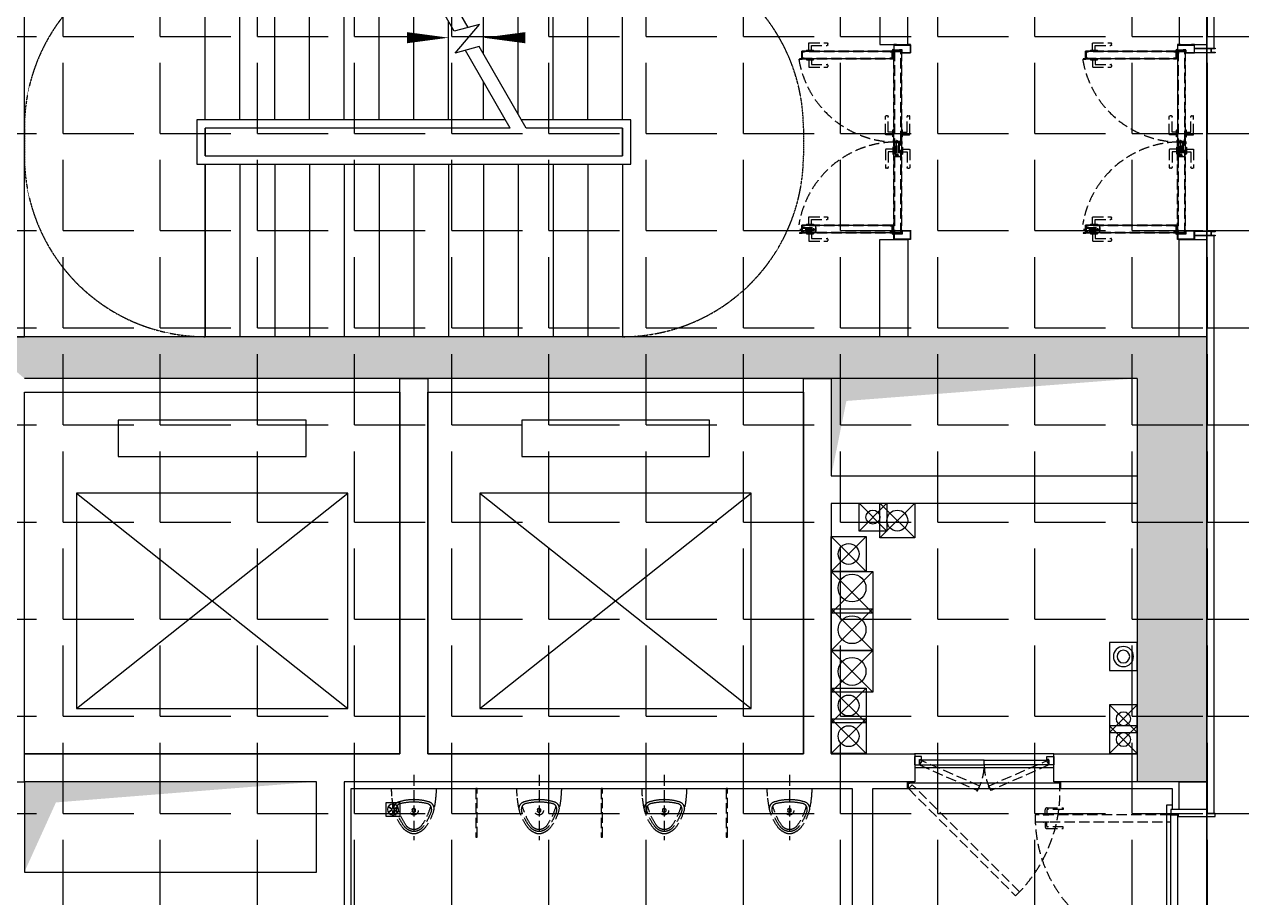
# Model space of a CAD drawing. Extents: x -284868 to 304789, y -137694 to 137894.
# Drawn here: x -60957 to -52207, y -5677 to 603 of the extents above; entities that cross this region are included whole.
import ezdxf

# ---------------------------------------------------------------- set-up
doc = ezdxf.new("R2010")
doc.units = 0
doc.linetypes.add('DASH', pattern=[0.35, 0.25, -0.1])
doc.layers.get('0').update_dxf_attribs({"linetype": 'CONTINUOUS'})
for name, color, linetype in [('0-墙', 4, 'CONTINUOUS'), ('0-建筑柱体', 251, 'CONTINUOUS'), ('0-消防栓(给排水)', 9, 'CONTINUOUS'), ('0-电梯', 3, 'CONTINUOUS'), ('0-非设计区域', 251, 'CONTINUOUS'), ('1P-DOOR-门扇', 2, 'CONTINUOUS'), ('1P-DOOR-防火门扇', 1, 'CONTINUOUS'), ('1P-DP-门套', 2, 'CONTINUOUS'), ('1P-WFF-墙面完成面', 200, 'CONTINUOUS'), ('F-地漏', 8, 'CONTINUOUS'), ('P-完成面', 42, 'CONTINUOUS'), ('P-平面家具', 3, 'CONTINUOUS'), ('P-平面楼梯', 3, 'CONTINUOUS'), ('P-门套', 3, 'CONTINUOUS'), ('P-门扇', 6, 'CONTINUOUS')]:
    doc.layers.add(name, color=color, linetype=linetype)
pattern_1 = [(45, (-0.1692, 11.7), (-1.12253, 1.12253), []), (135, (-0.1692, 11.7), (-1.12253, -1.12253), [])]
pattern_2 = [(225, (0.1692, 38.3), (1.12253, -1.12253), []), (315, (0.1692, 38.3), (1.12253, 1.12253), [])]

# ---------------------------------------------------------------- blocks, each defined once
blk = doc.blocks.new('213r5467')
for p, q in [((-90909.2, -260063), (-90909.2, -260325.5)), ((-89559.2, -260063), (-90909.2, -260063)), ((-89559.2, -260325.5), (-89559.2, -260063)), ((-90909.2, -260325.5), (-89559.2, -260325.5)), ((-91209.2, -260588), (-91209.2, -262138)), ((-89259.2, -260588), (-91209.2, -260588)), ((-91209.2, -260588), (-89259.2, -262138)), ((-91209.2, -262138), (-89259.2, -260588)), ((-89259.2, -262138), (-89259.2, -260588)), ((-91209.2, -262138), (-89259.2, -262138))]:
    blk.add_line(p, q)
blk.add_lwpolyline([(-88884.2, -262463), (-91584.2, -262463), (-91584.2, -259863), (-88884.2, -259863), (-88884.2, -262463)])
blk = doc.blocks.new('sgASGHHHH')
for points in [[(-94645.8, -904374), (-94145.8, -904074), (-102995.8, -904074), (-102645.8, -904374)], [(-94145.8, -904074), (-94645.8, -904374), (-94645.8, -907274), (-94145.8, -907274)]]:
    blk.add_hatch(color=256).paths.add_polyline_path(points)
at = {"color": 4}
for p, q in [((-94145.8, -904074), (-102995.8, -904074)), ((-94145.8, -904074), (-94145.8, -907274)), ((-94645.8, -904374), (-102645.8, -904374)), ((-94645.8, -904374), (-94645.8, -907274)), ((-94145.8, -907274), (-94645.8, -907274))]:
    blk.add_line(p, q, dxfattribs=at)
blk = doc.blocks.new('A$C10332E08')
for p, q in [((250, 0), (0, 250)), ((250, 250), (0, 0))]:
    blk.add_line(p, q)
blk.add_lwpolyline([(0, 250), (250, 250), (250, 0), (0, 0)], close=True)
blk = doc.blocks.new('A$C2AC726D9')
for centre, radius in [((23149.6, -20399.8), 50), ((23324.9, -20425), 75), ((22974.9, -20665), 75), ((22999.6, -20909.8), 100), ((22999.6, -21209.8), 100), ((22999.6, -21509.8), 100), ((22974.8, -21755), 75), ((24949.9, -21850), 50), ((22974.8, -21975), 75), ((24949.9, -22000), 50)]:
    blk.add_circle(centre, radius)
for p, xscale, yscale, zscale, rotation in [((23049.9, -20300), 0.8, 0.8, 0.8, 270), ((22849.9, -20790), 1.2, 1.2, 1.2, 270), ((22849.9, -21060), 1.2, 1.2, 1.2, 270), ((22849.9, -21360), 1.2, 1.2, 1.2, 270), ((25049.9, -21750), -0.8, 0.8, 0.8, 90), ((25049.9, -21900), -0.8, 0.8, 0.8, 90)]:
    blk.add_blockref('A$C10332E08', p, dxfattribs=dict(xscale=xscale, yscale=yscale, zscale=zscale, rotation=rotation))
for p, rotation in [((23449.9, -20550), 90), ((23099.9, -20540), 180), ((23099.8, -21880), 90), ((23099.8, -22100), 90)]:
    blk.add_blockref('A$C10332E08', p, dxfattribs=dict(rotation=rotation))
blk = doc.blocks.new('A$C2E9C7AB1')
blk.add_lwpolyline([(-200, 0), (0, 0), (0, -200), (-200, -200)], close=True)
for radius in [72.3, 45.5]:
    blk.add_circle((-100, -100), radius)
blk = doc.blocks.new('A$C3F6147FC')
at = {"xscale": -1, "rotation": 270}
blk.add_blockref('A$C2E9C7AB1', (14400, 11550), dxfattribs=at)
blk = doc.blocks.new('A$C74d47d92')
for p, q in [((-4850, -1240), (-4850, 0)), ((-4850, -1240), (-4850, 0)), ((-4600, -1240), (-4600, 0)), ((-4350, -1240), (-4350, 0)), ((-4100, -1240), (-4100, 0)), ((-3850, -1240), (-3850, 0)), ((-3600, -1240), (-3600, 0)), ((-3059.9, -602.9), (-3408, 0)), ((-2959.9, -576.1), (-3292.5, 0)), ((-3100, -333.5), (-3100, 0)), ((-2850, -766.5), (-2850, 0)), ((-2600, -1199.5), (-2600, 0)), ((-2350, -1240), (-2350, 0)), ((-2100, -1240), (-2100, 0)), ((-1850, -1240), (-1850, 0)), ((-3350, -1240), (-3350, -100.5)), ((-3100, -1240), (-3100, -533.5)), ((-2879.5, -554.5), (-3059.9, -602.9)), ((-3052.4, -760.6), (-2879.5, -554.5)), ((-2880.1, -714.4), (-3052.4, -760.6)), ((-2657.5, -1300), (-2980.1, -741.2)), ((-2542, -1300), (-2880.1, -714.4)), ((-2850, -1240), (-2850, -966.5)), ((-2692.1, -1240), (-4910, -1240)), ((-4910, -1240), (-4910, -1560)), ((-2657.5, -1300), (-4850, -1300)), ((-2657.5, -1300), (-4850, -1300)), ((-4850, -1300), (-4850, -1500)), ((-4850, -1500), (-4850, -1300)), ((-1790, -1240), (-2576.6, -1240)), ((-1850, -1300), (-2542, -1300)), ((-1850, -1300), (-2542, -1300)), ((-1850, -1500), (-1850, -1300)), ((-1850, -1300), (-1850, -1500)), ((-1790, -1560), (-1790, -1240)), ((-4910, -1560), (-1790, -1560)), ((-4850, -1500), (-1850, -1500)), ((-4850, -1500), (-1850, -1500)), ((-4850, -1560), (-4850, -2800)), ((-4850, -2800), (-4850, -1560)), ((-4600, -1560), (-4600, -2800)), ((-4350, -1560), (-4350, -2800)), ((-4100, -1560), (-4100, -2800)), ((-3850, -1560), (-3850, -2800)), ((-3600, -1560), (-3600, -2800)), ((-3350, -1560), (-3350, -2800)), ((-3100, -1560), (-3100, -2800)), ((-2850, -1560), (-2850, -2800)), ((-2600, -1560), (-2600, -2800)), ((-2350, -1560), (-2350, -2800)), ((-2100, -1560), (-2100, -2800)), ((-1850, -1560), (-1850, -2800))]:
    blk.add_line(p, q)
at = {"linetype": 'DASH'}
for points in [[(-4850, 0, 0.414214), (-6150, -1300), (-6150, -1500, 0.414214), (-4850, -2800)], [(-1850, 0, -0.414214), (-550, -1300), (-550, -1500, -0.414214), (-1850, -2800)]]:
    blk.add_lwpolyline(points, format="xyb", dxfattribs=at)
for points in [[(-1725, -2150, 0, 0, 0), (-5500, -2150, 0, 0, 0), (-5500, -650, 0, 0, 0), (-3100, -650, 0, 80, 0), (-3400, -650, 0, 0, 0)], [(-1725, -650, 0, 0, 0), (-2850, -650, 0, 80, 0), (-2550, -650, 0, 0, 0)]]:
    blk.add_lwpolyline(points, format="xyseb")
blk = doc.blocks.new('A$C612A7C51')
for p, q in [((0.2, 34.9), (2.5, 34.9)), ((0.2, 34.9), (0.2, -1.2)), ((2.5, 34.9), (2.5, -1.2)), ((0.2, -1.2), (0.6, -3.1))]:
    blk.add_line(p, q)
for centre, radius, start, end in [((1.4, -6.7), 5.62, 101.53696, 78.46304), ((1.4, -6.7), 3.75, 100.86771, 85.47503), ((3.5, -0.1), 3.43, 199.35235, 238.0625)]:
    blk.add_arc(centre, radius, start, end)
blk = doc.blocks.new('A$C46293241')
at = {"layer": '1P-DP-门套'}
h = blk.add_hatch(dxfattribs=at)
h.set_pattern_fill('ANSI37', color=8, scale=0.3, style=0)
h.set_pattern_definition([(45, (-55.7338, 55.9993), (-0.67352, 0.67352), []), (135, (-55.7338, 55.9993), (-0.67352, -0.67352), [])])
h.paths.add_polyline_path([(-44.4, 58), (-44.4, 56), (-55.7, 56), (-55.7, 58)])
h = blk.add_hatch(dxfattribs=at)
h.set_pattern_fill('ANSI37', color=8, scale=0.3, style=0)
h.set_pattern_definition([(45, (-40.75, 41.9725), (-0.67352, 0.67352), []), (135, (-40.75, 41.9725), (-0.67352, -0.67352), [])])
h.paths.add_polyline_path([(-38.7, 42), (-40.7, 42), (-40.7, 56.7), (-38.7, 56.7)])
at = {"layer": '1P-DP-门套', "color": 8}
for points in [[(-44.4, 58), (-44.4, 56), (-55.7, 56), (-55.7, 58)], [(-38.7, 42), (-40.7, 42), (-40.7, 56.7), (-38.7, 56.7)]]:
    blk.add_lwpolyline(points, close=True, dxfattribs=at)
at = {"layer": 'P-完成面'}
blk.add_lwpolyline([(-39.3, 40.1, 0.238815), (-38.7, 41.1), (-38.7, 58), (-60, 58), (-60, 120), (0, 120), (0, 100), (-1.2, 100), (-1.2, 118.8), (-58.8, 118.8), (-58.8, 59.2), (-37.5, 59.2), (-37.5, 40.5, -0.238815), (-38.1, 39.5), (-38.2, 39.4, 0.238815), (-38.7, 38.4), (-38.7, 1.2), (-1.2, 1.2), (-1.2, 20), (0, 20), (0, 0), (-39.9, 0), (-39.9, 39, -0.238815), (-39.4, 40), (-39.3, 40.1)], format="xyb", dxfattribs=at)
blk.add_lwpolyline([(-3.2, 113.6), (-1.2, 113.6), (-1.2, 5.6), (-3.2, 5.6)], close=True, dxfattribs=at)
blk = doc.blocks.new('A$C31043D8C')
at = {"layer": 'P-门扇', "color": 251, "linetype": 'DASH', "ltscale": 300}
for p, q in [((-25, 0), (-25, -6)), ((-25, 0), (25, 0)), ((25, 0), (25, -6)), ((-23, -8), (23, -8)), ((-10, -8), (-10, -55)), ((-5, -60), (122, -60)), ((10, -8), (10, -40)), ((10, -40), (122, -40)), ((127, -45), (127, -55))]:
    blk.add_line(p, q, dxfattribs=at)
for centre, radius, start, end in [((-23, -6), 2, 180, 270), ((-5, -55), 5, 180, 270), ((23, -6), 2, 270, 0), ((122, -45), 5, 0, 90), ((122, -55), 5, 270, 0)]:
    blk.add_arc(centre, radius, start, end, dxfattribs=at)
blk = doc.blocks.new('*U269')
at = {"layer": 'P-门扇', "linetype": 'DASH', "ltscale": 300}
h = blk.add_hatch(dxfattribs=at)
h.set_pattern_fill('ANSI37', color=251, scale=0.5, style=0)
h.set_pattern_definition(pattern_1)
h.paths.add_polyline_path([(2.3, 11.7), (2.3, 41.7), (-0.2, 41.7), (-0.2, 11.7)])
h = blk.add_hatch(dxfattribs=at)
h.set_pattern_fill('ANSI37', color=251, scale=0.2, style=0)
h.set_pattern_definition([(45, (657.35, 55.1438), (-0.449013, 0.449013), []), (135, (657.35, 55.1438), (-0.449013, -0.449013), [])])
h.paths.add_polyline_path([(657.4, 56), (669.3, 56), (669.3, 55.1), (657.4, 55.1)])
at = {"layer": 'P-门扇', "color": 251, "linetype": 'DASH', "ltscale": 300}
for points in [[(2.3, 11.7), (2.3, 41.7), (-0.2, 41.7), (-0.2, 11.7)], [(0.8, 54.2), (654.7, 54.2), (654.7, 51.2), (0.8, 51.2)], [(0.8, 3.8), (654.7, 3.8), (654.7, 0.8), (0.8, 0.8)], [(657.4, 56), (669.3, 56), (669.3, 55.1), (657.4, 55.1)]]:
    blk.add_lwpolyline(points, close=True, dxfattribs=at)
for points in [[(654.7, 57.6), (654.7, 0.8), (0.8, 0.8), (0.8, 10.8), (3.3, 10.8), (3.3, 24.1), (2.4, 24.1), (2.4, 11.6), (0, 11.6), (0, 0), (655.5, 0), (655.5, 56.8), (671.2, 56.8, 0.995191), (671.2, 57.6), (653.4, 57.6, 0.414214), (653.2, 57.4), (653.2, 55.2, -0.414214), (652.2, 54.2), (0.8, 54.2), (0.8, 42.5), (3.3, 42.5), (3.3, 24.2), (2.4, 24.2), (2.4, 41.8), (0, 41.8), (0, 55), (652.2, 55, 0.414214), (652.4, 55.2), (652.4, 57.4, -0.414214), (653.4, 58.4), (671.1, 58.4, -1), (671.2, 56), (657.4, 56), (657.4, 56.8)], [(6.5, 5), (19.8, 5), (19.8, 3.8), (19.8, 5), (6.5, 5, -0.414214), (6, 5.5), (6, 49.5, -0.414214), (6.5, 50), (19.8, 50), (19.8, 51.2), (6.5, 51.2, 0.414214), (4.8, 49.5), (4.8, 5.8, 0.414214), (6.8, 3.8), (19.8, 3.8)], [(651.4, 5), (638.2, 5), (638.2, 3.8), (638.2, 5), (651.4, 5, 0.414214), (652, 5.5), (652, 49.5, 0.414214), (651.4, 50), (638.2, 50), (638.2, 51.2), (651.4, 51.2, -0.414214), (653.2, 49.5), (653.2, 5.8, -0.414214), (651.1, 3.8), (638.2, 3.8)]]:
    blk.add_lwpolyline(points, format="xyb", dxfattribs=at)
at = {"layer": '1P-DOOR-门扇', "color": 8, "linetype": 'ByBlock', "rotation": 180}
blk.add_blockref('A$C31043D8C', (595.4, 55), dxfattribs=at)
at = {"layer": '1P-DOOR-门扇', "color": 8, "linetype": 'ByBlock', "xscale": -1}
blk.add_blockref('A$C31043D8C', (595.4, 0), dxfattribs=at)
blk = doc.blocks.new('*U270')
at = {"layer": 'P-门扇', "linetype": 'DASH', "ltscale": 300}
h = blk.add_hatch(dxfattribs=at)
h.set_pattern_fill('ANSI37', color=251, scale=0.5, style=0)
h.set_pattern_definition(pattern_1)
h.paths.add_polyline_path([(2.3, 11.7), (2.3, 41.7), (-0.2, 41.7), (-0.2, 11.7)])
h = blk.add_hatch(dxfattribs=at)
h.set_pattern_fill('ANSI37', color=251, scale=0.2, style=0)
h.set_pattern_definition([(45, (657.4896, 55.1438), (-0.449013, 0.449013), []), (135, (657.4896, 55.1438), (-0.449013, -0.449013), [])])
h.paths.add_polyline_path([(657.5, 56), (669.5, 56), (669.5, 55.1), (657.5, 55.1)])
at = {"layer": 'P-门扇', "color": 251, "linetype": 'DASH', "ltscale": 300}
for points in [[(2.3, 11.7), (2.3, 41.7), (-0.2, 41.7), (-0.2, 11.7)], [(0.8, 54.2), (654.8, 54.2), (654.8, 51.2), (0.8, 51.2)], [(0.8, 3.8), (654.8, 3.8), (654.8, 0.8), (0.8, 0.8)], [(657.5, 56), (669.5, 56), (669.5, 55.1), (657.5, 55.1)]]:
    blk.add_lwpolyline(points, close=True, dxfattribs=at)
for points in [[(654.8, 57.6), (654.8, 0.8), (0.8, 0.8), (0.8, 10.8), (3.3, 10.8), (3.3, 24.1), (2.4, 24.1), (2.4, 11.6), (0, 11.6), (0, 0), (655.6, 0), (655.6, 56.8), (671.3, 56.8, 0.995191), (671.3, 57.6), (653.5, 57.6, 0.414214), (653.3, 57.4), (653.3, 55.2, -0.414214), (652.3, 54.2), (0.8, 54.2), (0.8, 42.5), (3.3, 42.5), (3.3, 24.2), (2.4, 24.2), (2.4, 41.8), (0, 41.8), (0, 55), (652.3, 55, 0.414214), (652.5, 55.2), (652.5, 57.4, -0.414214), (653.5, 58.4), (671.3, 58.4, -1), (671.3, 56), (657.5, 56), (657.5, 56.8)], [(6.5, 5), (19.8, 5), (19.8, 3.8), (19.8, 5), (6.5, 5, -0.414214), (6, 5.5), (6, 49.5, -0.414214), (6.5, 50), (19.8, 50), (19.8, 51.2), (6.5, 51.2, 0.414214), (4.8, 49.5), (4.8, 5.8, 0.414214), (6.8, 3.8), (19.8, 3.8)], [(651.6, 5), (638.3, 5), (638.3, 3.8), (638.3, 5), (651.6, 5, 0.414214), (652.1, 5.5), (652.1, 49.5, 0.414214), (651.6, 50), (638.3, 50), (638.3, 51.2), (651.6, 51.2, -0.414214), (653.3, 49.5), (653.3, 5.8, -0.414214), (651.3, 3.8), (638.3, 3.8)]]:
    blk.add_lwpolyline(points, format="xyb", dxfattribs=at)
at = {"layer": '1P-DOOR-门扇', "color": 8, "linetype": 'ByBlock', "rotation": 180}
blk.add_blockref('A$C31043D8C', (595.6, 55), dxfattribs=at)
at = {"layer": '1P-DOOR-门扇', "color": 8, "linetype": 'ByBlock', "xscale": -1}
blk.add_blockref('A$C31043D8C', (595.6, 0), dxfattribs=at)
blk = doc.blocks.new('A$C0AC0499D')
at = {"layer": 'P-门扇', "color": 251, "linetype": 'DASH', "ltscale": 300}
for p, q in [((0, 6), (-12, 6)), ((-12, 4), (-12, 6)), ((-12, 4), (0, -6)), ((0, -10), (0, 10)), ((0, 10), (3, 10)), ((3, -10), (3, 10)), ((3, 8), (88, 8)), ((88, 8), (88, -8)), ((98.8, 0), (-13.9, 0)), ((-4, 0), (0, 0)), ((3, -10), (0, -10)), ((2, 0), (1.2, 0)), ((3, -8), (88, -8))]:
    blk.add_line(p, q, dxfattribs=at)
blk = doc.blocks.new('A$C6733057F')
at = {"layer": 'P-门扇', "color": 251, "linetype": 'DASH', "ltscale": 300}
blk.add_line((102.6, -21.2), (102.6, 21.2), dxfattribs=at)
for points in [[(3.5, 13.9), (102.6, 13.9), (102.6, -14.1), (3.5, -14.1)], [(3.5, 12.4), (101.1, 12.4), (101.1, -12.6), (3.5, -12.6)]]:
    blk.add_lwpolyline(points, dxfattribs=at)
at = {"layer": '1P-DOOR-门扇', "color": 8}
blk.add_blockref('A$C31043D8C', (60, -25), dxfattribs=at)
at = {"layer": 'P-门扇', "color": 251, "linetype": 'DASH', "ltscale": 300, "extrusion": (0, 0, -1), "zscale": -1, "rotation": 180}
blk.add_blockref('A$C0AC0499D', (0, 0), dxfattribs=at)
blk = doc.blocks.new('*U267')
at = {"layer": 'P-门扇', "linetype": 'DASH', "ltscale": 300}
h = blk.add_hatch(dxfattribs=at)
h.set_pattern_fill('ANSI37', color=251, scale=0.5, angle=180, style=0)
h.set_pattern_definition(pattern_2)
h.paths.add_polyline_path([(-2.3, 38.3), (-2.3, 8.3), (0.2, 8.3), (0.2, 38.3)])
h = blk.add_hatch(dxfattribs=at)
h.set_pattern_fill('ANSI37', color=251, scale=0.2, angle=180, style=0)
h.set_pattern_definition([(225, (-657.4896, -5.1438), (0.449013, -0.449013), []), (315, (-657.4896, -5.1438), (0.449013, 0.449013), [])])
h.paths.add_polyline_path([(-657.5, -6), (-669.5, -6), (-669.5, -5.1), (-657.5, -5.1)])
at = {"layer": 'P-门扇', "color": 251, "linetype": 'DASH', "ltscale": 300}
for points in [[(-654.8, -7.6), (-654.8, 49.2), (-0.8, 49.2), (-0.8, 39.2), (-3.3, 39.2), (-3.3, 25.9), (-2.4, 25.9), (-2.4, 38.4), (0, 38.4), (0, 50), (-655.6, 50), (-655.6, -6.8), (-671.3, -6.8, 0.995191), (-671.3, -7.6), (-653.5, -7.6, 0.414214), (-653.3, -7.4), (-653.3, -5.2, -0.414214), (-652.3, -4.2), (-0.8, -4.2), (-0.8, 7.5), (-3.3, 7.5), (-3.3, 25.8), (-2.4, 25.8), (-2.4, 8.2), (0, 8.2), (0, -5), (-652.3, -5, 0.414214), (-652.5, -5.2), (-652.5, -7.4, -0.414214), (-653.5, -8.4), (-671.3, -8.4, -1), (-671.3, -6), (-657.5, -6), (-657.5, -6.8)], [(-651.6, 45), (-638.3, 45), (-638.3, 46.2), (-638.3, 45), (-651.6, 45, 0.414214), (-652.1, 44.5), (-652.1, 0.5, 0.414214), (-651.6, 0), (-638.3, 0), (-638.3, -1.2), (-651.6, -1.2, -0.414214), (-653.3, 0.5), (-653.3, 44.2, -0.414214), (-651.3, 46.2), (-638.3, 46.2)], [(-6.5, 45), (-19.8, 45), (-19.8, 46.2), (-19.8, 45), (-6.5, 45, -0.414214), (-6, 44.5), (-6, 0.5, -0.414214), (-6.5, 0), (-19.8, 0), (-19.8, -1.2), (-6.5, -1.2, 0.414214), (-4.8, 0.5), (-4.8, 44.2, 0.414214), (-6.8, 46.2), (-19.8, 46.2)]]:
    blk.add_lwpolyline(points, format="xyb", dxfattribs=at)
for points in [[(-0.8, 46.2), (-654.8, 46.2), (-654.8, 49.2), (-0.8, 49.2)], [(-2.3, 38.3), (-2.3, 8.3), (0.2, 8.3), (0.2, 38.3)], [(-657.5, -6), (-669.5, -6), (-669.5, -5.1), (-657.5, -5.1)], [(-0.8, -4.2), (-654.8, -4.2), (-654.8, -1.2), (-0.8, -1.2)]]:
    blk.add_lwpolyline(points, close=True, dxfattribs=at)
at = {"layer": 'P-门扇', "color": 251, "linetype": 'DASH', "ltscale": 300, "extrusion": (0, 0, -1), "zscale": -1, "rotation": 180}
blk.add_blockref('A$C31043D8C', (595.6, 50), dxfattribs=at)
at = {"layer": 'P-门扇', "color": 251, "linetype": 'DASH', "ltscale": 300}
blk.add_blockref('A$C6733057F', (-655.6, 20), dxfattribs=at)
blk = doc.blocks.new('*U268')
at = {"layer": 'P-门扇', "linetype": 'DASH', "ltscale": 300}
h = blk.add_hatch(dxfattribs=at)
h.set_pattern_fill('ANSI37', color=251, scale=0.5, angle=180, style=0)
h.set_pattern_definition(pattern_2)
h.paths.add_polyline_path([(-2.3, 38.3), (-2.3, 8.3), (0.2, 8.3), (0.2, 38.3)])
h = blk.add_hatch(dxfattribs=at)
h.set_pattern_fill('ANSI37', color=251, scale=0.2, angle=180, style=0)
h.set_pattern_definition([(225, (-657.35, -5.1438), (0.449013, -0.449013), []), (315, (-657.35, -5.1438), (0.449013, 0.449013), [])])
h.paths.add_polyline_path([(-657.4, -6), (-669.3, -6), (-669.3, -5.1), (-657.4, -5.1)])
at = {"layer": 'P-门扇', "color": 251, "linetype": 'DASH', "ltscale": 300}
for points in [[(-654.7, -7.6), (-654.7, 49.2), (-0.8, 49.2), (-0.8, 39.2), (-3.3, 39.2), (-3.3, 25.9), (-2.4, 25.9), (-2.4, 38.4), (0, 38.4), (0, 50), (-655.5, 50), (-655.5, -6.8), (-671.2, -6.8, 0.995191), (-671.2, -7.6), (-653.4, -7.6, 0.414214), (-653.2, -7.4), (-653.2, -5.2, -0.414214), (-652.2, -4.2), (-0.8, -4.2), (-0.8, 7.5), (-3.3, 7.5), (-3.3, 25.8), (-2.4, 25.8), (-2.4, 8.2), (0, 8.2), (0, -5), (-652.2, -5, 0.414214), (-652.4, -5.2), (-652.4, -7.4, -0.414214), (-653.4, -8.4), (-671.1, -8.4, -1), (-671.2, -6), (-657.4, -6), (-657.4, -6.8)], [(-651.5, 45), (-638.2, 45), (-638.2, 46.2), (-638.2, 45), (-651.5, 45, 0.414214), (-652, 44.5), (-652, 0.5, 0.414214), (-651.5, 0), (-638.2, 0), (-638.2, -1.2), (-651.5, -1.2, -0.414214), (-653.2, 0.5), (-653.2, 44.2, -0.414214), (-651.2, 46.2), (-638.2, 46.2)], [(-6.5, 45), (-19.8, 45), (-19.8, 46.2), (-19.8, 45), (-6.5, 45, -0.414214), (-6, 44.5), (-6, 0.5, -0.414214), (-6.5, 0), (-19.8, 0), (-19.8, -1.2), (-6.5, -1.2, 0.414214), (-4.8, 0.5), (-4.8, 44.2, 0.414214), (-6.8, 46.2), (-19.8, 46.2)]]:
    blk.add_lwpolyline(points, format="xyb", dxfattribs=at)
for points in [[(-0.8, 46.2), (-654.7, 46.2), (-654.7, 49.2), (-0.8, 49.2)], [(-2.3, 38.3), (-2.3, 8.3), (0.2, 8.3), (0.2, 38.3)], [(-657.4, -6), (-669.3, -6), (-669.3, -5.1), (-657.4, -5.1)], [(-0.8, -4.2), (-654.7, -4.2), (-654.7, -1.2), (-0.8, -1.2)]]:
    blk.add_lwpolyline(points, close=True, dxfattribs=at)
at = {"layer": 'P-门扇', "color": 251, "linetype": 'DASH', "ltscale": 300, "extrusion": (0, 0, -1), "zscale": -1, "rotation": 180}
blk.add_blockref('A$C31043D8C', (595.5, 50), dxfattribs=at)
at = {"layer": 'P-门扇', "color": 251, "linetype": 'DASH', "ltscale": 300}
blk.add_blockref('A$C6733057F', (-655.5, 20), dxfattribs=at)
blk = doc.blocks.new('A$C7A897201')
at = {"layer": 'P-门套'}
for points in [[(0, -60), (35, -60), (35, -20), (50, -20), (50, 0), (0, 0), (0, -60)], [(1000, -60), (965, -60), (965, -20), (950, -20), (950, 0), (1000, 0), (1000, -60)]]:
    blk.add_lwpolyline(points, dxfattribs=at)
at = {"layer": 'P-门扇'}
for points in [[(35, -60), (500, -60), (500, -25), (35, -25)], [(965, -60), (500, -60), (500, -25), (965, -25)]]:
    blk.add_lwpolyline(points, close=True, dxfattribs=at)
at = {"layer": 'P-门扇', "color": 251, "linetype": 'DASH', "ltscale": 300}
for points in [[(35, -60), (451.1, -242.5), (468.6, -212.2), (52.5, -29.7)], [(965, -60), (548.9, -242.5), (531.4, -212.2), (947.5, -29.7)]]:
    blk.add_lwpolyline(points, close=True, dxfattribs=at)
for centre, start, end in [((135, -60), 328.59804, 0), ((865, -60), 180, 211.40196)]:
    blk.add_arc(centre, 365, start, end, dxfattribs=at)
blk = doc.blocks.new('A$Cd1c035f1')
at = {"layer": 'P-门扇', "color": 251, "linetype": 'DASH', "ltscale": 300}
blk.add_lwpolyline([(0, 0), (-974, 0), (-974, -50), (0, -50)], close=True, dxfattribs=at)
for points in [[(-877, 0), (-877, 1, 0.414214), (-878.5, 2.5), (-915.5, 2.5, 0.414214), (-917, 1), (-917, 0)], [(-877, -50), (-877, -51, -0.414214), (-878.5, -52.5), (-915.5, -52.5, -0.414214), (-917, -51), (-917, -50)]]:
    blk.add_lwpolyline(points, format="xyb", close=True, dxfattribs=at)
for points in [[(-773.2, 49.5), (-773.2, 37.5), (-885.8, 37.5, 0.414214), (-890.8, 32.5), (-890.8, 2.5), (-903.2, 2.5), (-903.2, 34.5, -0.414214), (-888.2, 49.5), (-773.2, 49.5)], [(-773.2, -99.5), (-773.2, -87.5), (-885.8, -87.5, -0.414214), (-890.8, -82.5), (-890.8, -52.5), (-903.2, -52.5), (-903.2, -84.5, 0.414214), (-888.2, -99.5), (-773.2, -99.5)]]:
    blk.add_lwpolyline(points, format="xyb", dxfattribs=at)
blk.add_arc((-18.5, -18.5), 955.7, 178.8908, 271.1092, dxfattribs=at)
blk = doc.blocks.new('A$C3B184003')
blk.add_lwpolyline([(0, -100), (100, -100), (100, 0), (0, 0)], close=True)
at = {"color": 8}
for points in [[(42.7, -45.8), (42.7, -45.8, 0.414214), (41.9, -43), (23.7, -32.5, 0.414214), (21, -33.3), (21, -33.3, 0.414214), (21.7, -36), (39.9, -46.5, 0.414214)], [(42.7, -54.2), (42.7, -54.2, 0.414214), (39.9, -53.5), (21.7, -64, 0.414214), (21, -66.7), (21, -66.7, 0.414214), (23.7, -67.5), (41.9, -57, 0.414214)], [(50, -41.5), (50, -41.5, 0.414214), (52, -39.5), (52, -18.5, 0.414214), (50, -16.5), (50, -16.5, 0.414214), (48, -18.5), (48, -39.5, 0.414214)], [(50, -58.5), (50, -58.5, 0.414214), (48, -60.5), (48, -81.5, 0.414214), (50, -83.5), (50, -83.5, 0.414214), (52, -81.5), (52, -60.5, 0.414214)], [(57.3, -45.8), (57.3, -45.8, 0.414214), (60.1, -46.5), (78.3, -36, 0.414214), (79, -33.3), (79, -33.3, 0.414214), (76.3, -32.5), (58.1, -43, 0.414214)], [(57.3, -54.2), (57.3, -54.2, 0.414214), (58.1, -57), (76.3, -67.5, 0.414214), (79, -66.7), (79, -66.7, 0.414214), (78.3, -64), (60.1, -53.5, 0.414214)]]:
    blk.add_lwpolyline(points, format="xyb", close=True, dxfattribs=at)
blk.add_circle((50, -50), 40, dxfattribs=at)
blk = doc.blocks.new('A$C7DA453AF')
at = {"layer": 'P-平面家具', "linetype": 'DASH', "ltscale": 300}
blk.add_line((28.6, -152.5), (28.6, 152.5), dxfattribs=at)
at = {"layer": 'P-平面家具', "color": 251, "linetype": 'DASH', "ltscale": 300}
for p, q in [((-114.4, 9.4), (-126.1, 9.4)), ((-114.4, -11.4), (-126.1, -11.5))]:
    blk.add_line(p, q, dxfattribs=at)
at = {"layer": 'P-平面家具', "linetype": 'DASH', "ltscale": 300}
for points in [[(28.6, 152.5, 0.024494), (-22.6, 149.9, 0.029037), (-110.8, 137.2, 0.115455), (-246.5, 70.6, 0.115944), (-279, 16.5, 0.080916), (-281.4, 0, 0.080916)], [(28.6, -152.5, -0.024494), (-22.6, -149.9, -0.029037), (-110.8, -137.2, -0.115455), (-246.5, -70.6, -0.115944), (-279, -16.5, -0.080916), (-281.4, 0, -0.080916)]]:
    blk.add_lwpolyline(points, format="xyb", dxfattribs=at)
at = {"layer": 'P-平面家具', "color": 251, "linetype": 'DASH', "ltscale": 300}
for points in [[(-91, 113.9, 0.091485), (-224.7, 52.2, 0.228215), (-252.3, 0, -0.054994)], [(-91, -113.9, -0.091485), (-224.7, -52.2, -0.228215), (-252.3, 0, 0.054994)], [(-120.6, -30, -1.03719), (-122, 29.3, 1.013272)]]:
    blk.add_lwpolyline(points, format="xyb", dxfattribs=at)
blk.add_lwpolyline([(123.8, 0), (-325.2, 0)], dxfattribs=at)
at = {"layer": 'P-平面家具', "linetype": 'DASH', "ltscale": 300}
for centre, radius, start, end in [((-5.2, -240.8), 379.7, 109.43661, 127.18573), ((-115.6, 63.5), 56.1, 58.44413, 106.53257), ((-114, 51.1), 86.1, 80.07012, 87.91183), ((-107.8, 86.7), 50, 16.2879, 80.07012), ((-102, 85.8), 30, 13.47893, 58.44413), ((-513.2, -12.8), 452.8, 5.70824, 13.47893), ((-431.8, -8), 387.6, 5.58714, 16.2879), ((-174.5, -7.3), 91.6, 131.09952, 175.42639), ((-413, 0.8), 351.8, 359.86191, 5.12195), ((-21799.6, -1185.3), 21787.4, 3.11848, 3.19684), ((-21799.6, 1185.3), 21787.4, 356.80316, 356.88152), ((-174.5, 7.3), 91.6, 184.57361, 228.90048), ((-5.2, 240.8), 379.7, 232.81427, 250.56339), ((-513.2, 12.8), 452.8, 346.52107, 354.29176), ((-413, -0.8), 351.8, 354.87805, 0.13809), ((-431.8, 8), 387.6, 343.7121, 354.41286), ((-115.6, -63.5), 56.1, 253.46743, 301.55587), ((-114, -51.1), 86.1, 272.08817, 279.92988), ((-107.8, -86.7), 50, 279.92988, 343.7121), ((-102, -85.8), 30, 301.55587, 346.52107)]:
    blk.add_arc(centre, radius, start, end, dxfattribs=at)
at = {"layer": 'P-平面家具', "color": 251, "linetype": 'DASH', "ltscale": 300}
for centre, start, end in [((-123.8, -1), 102.27717, 257.4607), ((-116.7, -1), 282.5393, 77.65679)]:
    blk.add_arc(centre, 10.7, start, end, dxfattribs=at)

msp = doc.modelspace()

# ---------------------------------------------------------------- hatches: boundary and pattern name
at = {"layer": '0-非设计区域', "ltscale": 3}
h = msp.add_hatch(dxfattribs=at)
h.set_pattern_fill('ANGLE', color=256, scale=100)
h.set_pattern_definition([(0, (-492507.45, 452446.1), (0, 698.5), [508, -190.5]), (90, (-492507.45, 452446.1), (-698.5, 4e-14), [508, -190.5])])
h.paths.add_polyline_path([(-66206.6, 19007.8), (-66206.6, 16857.3), (-64006.6, 16857.3), (-64006.6, 6107.3), (-52456.6, 6107.3), (-52456.6, -11492.7), (-50656.6, -11492.7), (-50656.6, -1140.1), (-41206.1, -1140.1), (-41206.1, 19007.8)])
h = msp.add_hatch(dxfattribs=at)
h.set_pattern_fill('ANGLE', color=256, scale=100)
h.set_pattern_definition([(0, (-406435.95, 452446.1), (0, 698.5), [508, -190.5]), (90, (-406435.95, 452446.1), (-698.5, 4e-14), [508, -190.5])])
h.paths.add_polyline_path([(-67356.6, -11692.7), (-52456.6, -11692.7), (-52456.6, 6107.3), (-67356.6, 6107.3)])

# ---------------------------------------------------------------- linework, layer by layer
at = {"layer": '0-墙'}
for points in [[(-54806.6, 1157.3), (-54806.6, 457.3), (-54606.6, 457.3), (-54606.6, 1957.3)], [(-64806.6, 707.3), (-64806.6, 507.3), (-61156.6, 507.3), (-61156.6, -1642.7), (-60956.6, -1642.7), (-60956.6, 1157.3)], [(-61156.6, -4842.7), (-60956.6, -4842.7), (-60956.6, -5492.7), (-58856.6, -5492.7), (-58856.6, -4842.7), (-60956.6, -4842.7), (-60956.6, -4642.7), (-58256.6, -4642.7), (-58256.6, -1942.7), (-58056.6, -1942.7), (-58056.6, -4642.7), (-55356.6, -4642.7), (-55356.6, -1942.7), (-55156.6, -1942.7), (-55156.6, -2642.7), (-52956.6, -2642.7), (-52956.6, -2842.7), (-55156.6, -2842.7), (-55156.6, -4642.7), (-54556.6, -4642.7), (-54556.6, -4842.7), (-58656.6, -4842.7), (-58656.6, -8492.7)]]:
    msp.add_lwpolyline(points, dxfattribs=at)
for points in [[(-52656.6, 1957.3), (-52656.6, 457.3), (-52456.6, 457.3), (-52456.6, 1957.3)], [(-54806.6, -942.7), (-54606.6, -942.7), (-54606.6, -1642.7), (-54806.6, -1642.7)], [(-52656.6, -942.7), (-52456.6, -942.7), (-52456.6, -1642.7), (-52656.6, -1642.7)], [(-52956.6, -4642.7), (-52956.6, -4842.7), (-53556.6, -4842.7), (-53556.6, -4642.7)], [(-52656.6, -4842.7), (-52456.6, -4842.7), (-52456.6, -5042.7), (-52656.6, -5042.7)]]:
    msp.add_lwpolyline(points, close=True, dxfattribs=at)
at = {"layer": '0-墙', "color": 251}
for points in [[(-55156.6, -2642.7), (-55156.6, -1942.7), (-55047.6, -2105), (-52956.6, -1942.7)], [(-60956.6, -5492.7), (-60956.6, -4842.7), (-60729.5, -4991.9), (-58856.6, -4842.7)]]:
    msp.add_solid(points, dxfattribs=at)
at = {"layer": '0-非设计区域', "ltscale": 3}
for points in [[(-66206.6, 19007.8), (-66206.6, 16857.3), (-64006.6, 16857.3), (-64006.6, 6107.3), (-52456.6, 6107.3), (-52456.6, -11492.7), (-50656.6, -11492.7), (-50656.6, -1140.1), (-41206.1, -1140.1), (-41206.1, 19007.8)], [(-67356.6, -11692.7), (-52456.6, -11692.7), (-52456.6, 6107.3), (-67356.6, 6107.3)]]:
    msp.add_lwpolyline(points, close=True, dxfattribs=at)
at = {"layer": '1P-WFF-墙面完成面'}
msp.add_lwpolyline([(-52656.6, -5042.7), (-52716.6, -5042.7)], dxfattribs=at)
at = {"layer": 'P-完成面'}
for points in [[(-52406.6, 5167.3), (-52406.6, 432.3)], [(-52406.6, -917.7), (-52406.6, -5072.7)], [(-52656.6, -6092.7), (-52706.6, -6092.7), (-52706.6, -7542.7), (-53056.6, -7542.7), (-53056.6, -8242.7), (-54856.6, -8242.7), (-54856.6, -6942.7), (-55006.6, -6942.7), (-55006.6, -8442.7), (-58606.6, -8442.7), (-58606.6, -4892.7), (-55006.6, -4892.7), (-55006.6, -5742.7), (-54856.6, -5742.7), (-54856.6, -4892.7), (-52706.6, -4892.7), (-52706.6, -5042.7)], [(-54591.6, -4851.7), (-54603.6, -4851.7), (-54603.6, -4893.7), (-54602.6, -4893.7), (-54602.6, -4852.7), (-54591.6, -4852.7), (-54591.6, -4851.7)], [(-53523.6, -4851.7), (-53511.6, -4851.7), (-53511.6, -4893.7), (-53512.6, -4893.7), (-53512.6, -4852.7), (-53523.6, -4852.7), (-53523.6, -4851.7)], [(-52456.6, -5042.7), (-52716.6, -5042.7), (-52716.6, -5077.7), (-52663.6, -5077.7), (-52663.6, -5092.7), (-52396.6, -5092.7), (-52396.6, -5072.7), (-52456.6, -5072.7), (-52456.6, -5042.7)]]:
    msp.add_lwpolyline(points, dxfattribs=at)
for points in [[(-54586.6, 397.3), (-54586.6, 402.3), (-54586.6, 402.3), (-54586.6, 397.3)], [(-52396.6, 432.3), (-52396.6, 427.3), (-52426.6, 427.3), (-52426.6, 402.3), (-52396.6, 402.3), (-52396.6, 397.3), (-52546.6, 397.3), (-52546.6, 432.3)], [(-52546.6, 397.3), (-52546.6, 402.3), (-52546.6, 402.3), (-52546.6, 397.3)], [(-52398.1, 430.8), (-52398.1, 428.8), (-52428.1, 428.8), (-52428.1, 400.8), (-52398.1, 400.8), (-52398.1, 398.8), (-52545.1, 398.8), (-52545.1, 430.8)], [(-52396.6, -882.7), (-52396.6, -887.7), (-52426.6, -887.7), (-52426.6, -912.7), (-52396.6, -912.7), (-52396.6, -917.7), (-52546.6, -917.7), (-52546.6, -882.7)], [(-52398.1, -884.2), (-52398.1, -886.2), (-52428.1, -886.2), (-52428.1, -914.2), (-52398.1, -914.2), (-52398.1, -916.2), (-52545.1, -916.2), (-52545.1, -884.2)], [(-54607.6, -4842.7), (-54606.6, -4842.7), (-54606.6, -4893.7), (-54607.6, -4893.7)], [(-54602.6, -4852.7), (-54602.6, -4892.7), (-53512.6, -4892.7), (-53512.6, -4852.7)], [(-53507.6, -4842.7), (-53508.6, -4842.7), (-53508.6, -4893.7), (-53507.6, -4893.7)]]:
    msp.add_lwpolyline(points, close=True, dxfattribs=at)
at = {"layer": 'P-平面家具', "linetype": 'DASH', "ltscale": 300}
for points in [[(-57711.6, -5242.7), (-57701.6, -5242.7), (-57701.6, -4892.7), (-57711.6, -4892.7)], [(-56811.6, -5242.7), (-56801.6, -5242.7), (-56801.6, -4892.7), (-56811.6, -4892.7)], [(-55911.6, -5242.7), (-55901.6, -5242.7), (-55901.6, -4892.7), (-55911.6, -4892.7)]]:
    msp.add_lwpolyline(points, close=True, dxfattribs=at)
at = {"layer": 'P-门扇'}
for p, q in [((-53557, -4642.7), (-54557, -4642.7)), ((-53557, -4742.7), (-54557, -4742.7))]:
    msp.add_line(p, q, dxfattribs=at)
at = {"layer": 'P-门扇', "color": 251, "linetype": 'DASH', "ltscale": 300}
msp.add_lwpolyline([(-54574.3, -4864.4), (-54602.5, -4892.7), (-53831.8, -5663.4), (-53803.5, -5635.2)], close=True, dxfattribs=at)
at = {"layer": 'P-门扇'}
msp.add_lwpolyline([(-52706.6, -5012.7), (-52746.6, -5012.7), (-52746.6, -6122.7), (-52706.6, -6122.7)], dxfattribs=at)
msp.add_lwpolyline([(-52716.6, -5080.7), (-52666.6, -5080.7), (-52666.6, -6054.7), (-52716.6, -6054.7)], close=True, dxfattribs=at)
at = {"layer": 'P-门扇', "color": 251, "linetype": 'DASH', "ltscale": 300}
for centre, radius, start, end in [((-54688.6, 467.4), 710.3, 189.27015, 268.5473), ((-52648.6, 467.4), 710.3, 189.27015, 268.5473), ((-54688.6, -952.8), 710.3, 91.4527, 170.72985), ((-52648.6, -952.8), 710.3, 91.4527, 170.72985), ((-54554.2, -4912.7), 1041.8, 313.89711, 1.1013)]:
    msp.add_arc(centre, radius, start, end, dxfattribs=at)

# ---------------------------------------------------------------- block references
at = {"layer": '0-建筑柱体'}
msp.add_blockref('sgASGHHHH', (41689.2, 902431.3), dxfattribs=at)
at = {"layer": '0-消防栓(给排水)', "color": 0}
for name, p in [('A$C2AC726D9', (-78006.6, 17459.9)), ('A$C3F6147FC', (-67356.6, -15392.7))]:
    msp.add_blockref(name, p, dxfattribs=at)
at = {"layer": '0-电梯'}
for p in [(30627.5, 257820.4), (33527.5, 257820.4)]:
    msp.add_blockref('213r5467', p, dxfattribs=at)
at = {"layer": '1P-DOOR-防火门扇', "rotation": 180}
msp.add_blockref('*U269', (-54713.4, 410.6), dxfattribs=at)
at = {"layer": '1P-DOOR-防火门扇'}
msp.add_blockref('*U268', (-54713.4, -891), dxfattribs=at)
at = {"layer": 'F-地漏', "linetype": 'ByBlock', "xscale": -1, "rotation": 180}
msp.add_blockref('A$C3B184003', (-58356.6, -5092.7), dxfattribs=at)
at = {"layer": 'P-完成面', "extrusion": (0, 0, -1), "zscale": -1, "rotation": 90}
msp.add_blockref('A$C46293241', (54706.6, 457.3), dxfattribs=at)
at = {"layer": 'P-完成面', "xscale": -1, "rotation": 270}
msp.add_blockref('A$C46293241', (-52666.6, 457.3), dxfattribs=at)
at = {"layer": 'P-完成面', "rotation": 270}
msp.add_blockref('A$C46293241', (-54706.6, -942.7), dxfattribs=at)
at = {"layer": 'P-完成面', "extrusion": (0, 0, -1), "xscale": -1, "zscale": -1, "rotation": 90}
msp.add_blockref('A$C46293241', (52666.6, -942.7), dxfattribs=at)
at = {"layer": 'P-平面家具', "linetype": 'DASH', "ltscale": 300, "xscale": -1.05, "yscale": 1.05, "zscale": 1.05, "rotation": 270}
for p in [(-58156.6, -4922.7), (-57256.6, -4922.7), (-56356.6, -4922.7), (-55456.6, -4922.7)]:
    msp.add_blockref('A$C7DA453AF', p, dxfattribs=at)
at = {"layer": 'P-平面楼梯', "ltscale": 3}
msp.add_blockref('A$C74d47d92', (-54806.6, 1157.3), dxfattribs=at)
at = {"layer": 'P-门扇', "color": 251, "linetype": 'DASH', "ltscale": 300}
for name, p, rotation in [('*U269', (-52673.4, 410.6), 180), ('*U270', (-54706.6, 414.4), 270), ('A$C612A7C51', (-54706.6, 417.6), 270), ('*U270', (-52666.6, 414.4), 270), ('A$C612A7C51', (-52666.6, 417.6), 270), ('*U267', (-54701.6, -899.8), 270), ('*U267', (-52661.6, -899.8), 270)]:
    msp.add_blockref(name, p, dxfattribs=dict(at, rotation=rotation))
for name, p in [('*U268', (-52673.4, -891)), ('A$Cd1c035f1', (-52716.6, -5080.7))]:
    msp.add_blockref(name, p, dxfattribs=at)
at = {"layer": 'P-门扇', "color": 251, "linetype": 'DASH', "ltscale": 300, "extrusion": (0, 0, -1), "zscale": -1, "rotation": 90}
msp.add_blockref('A$C612A7C51', (54706.6, -903), dxfattribs=at)
at = {"layer": 'P-门扇', "color": 251, "linetype": 'DASH', "ltscale": 300, "xscale": -1, "rotation": 270}
msp.add_blockref('A$C612A7C51', (-52666.6, -903), dxfattribs=at)
at = {"layer": 'P-门扇'}
msp.add_blockref('A$C7A897201', (-54557, -4662.7), dxfattribs=at)

doc.saveas('drawing.dxf')
